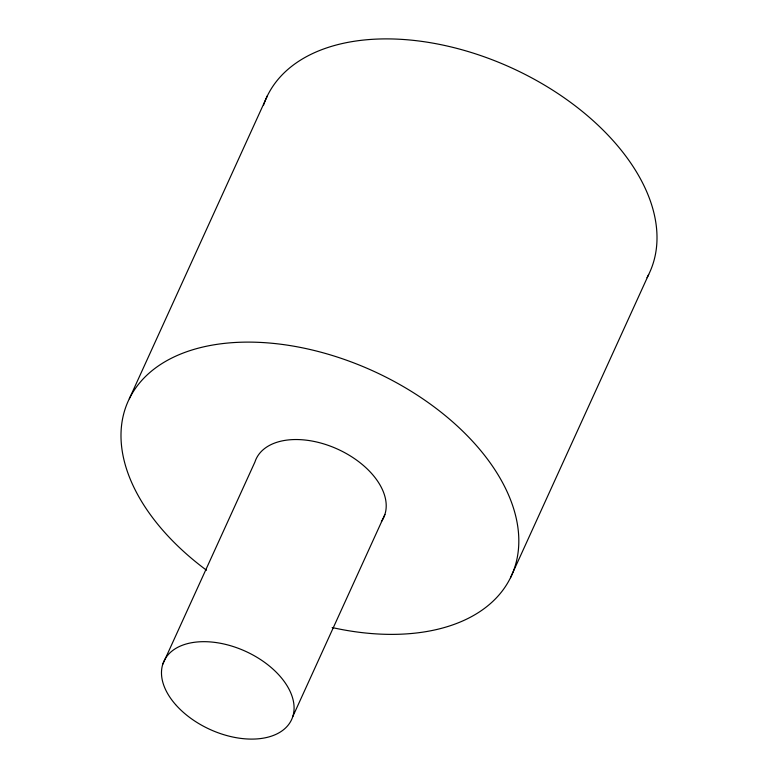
<?xml version="1.0" encoding="UTF-8"?>
<svg xmlns="http://www.w3.org/2000/svg" width="778" height="778" viewBox="0 0 778 778"><rect width="100%" height="100%" fill="white"/><g stroke="black" fill="none" stroke-linecap="round" stroke-linejoin="round"><path stroke-width="1.17" d="M129.313 398.783L267.496 95.558M162.806 664.149L254.931 462.006A70.195 42.926 24.5 0 1 338.975 449.772A70.195 42.926 24.5 0 1 381.405 521.513M292.761 716.635L384.886 514.482M510.504 577.714L648.687 274.498M206.501 570.216A210.575 128.769 24.5 0 1 197.427 348.408A210.575 128.769 24.5 0 1 505.895 489.148A210.575 128.769 24.5 0 1 332.157 627.545M263.518 105.205A210.575 128.769 24.5 0 1 509.93 67.141A210.575 128.769 24.5 0 1 647.024 277.678M175.565 704.567A70.195 42.926 24.5 0 0 289.28 723.657A70.195 42.926 24.5 0 0 218.511 642.939A70.195 42.926 24.5 0 0 175.565 704.567"/></g></svg>
